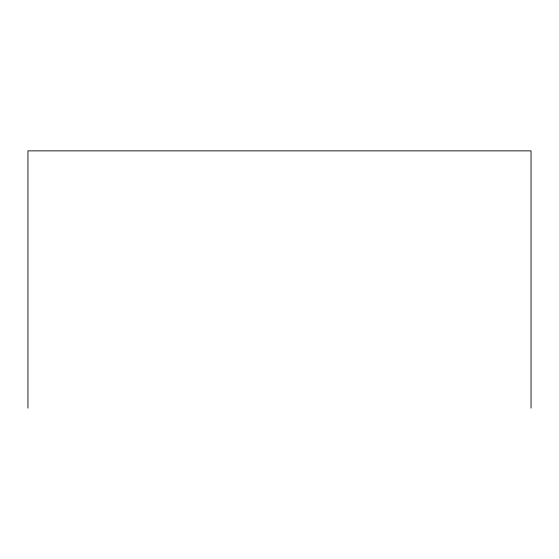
<?xml version="1.0" encoding="UTF-8"?>
<svg xmlns="http://www.w3.org/2000/svg" width="559" height="559" viewBox="0 0 559 559"><rect width="100%" height="100%" fill="white"/><g stroke="black" fill="none" stroke-linecap="round" stroke-linejoin="round"><path stroke-width="0.84" d="M531.05 408.133L531.05 150.867L27.95 150.867L27.95 408.133"/></g></svg>
